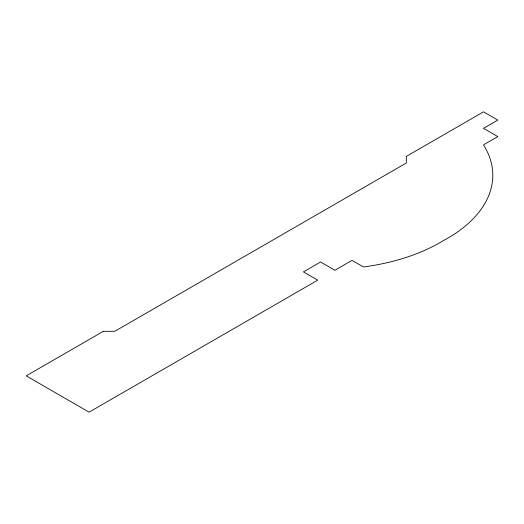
<?xml version="1.0" encoding="UTF-8"?>
<svg xmlns="http://www.w3.org/2000/svg" width="524" height="524" viewBox="0 0 524 524"><rect width="100%" height="100%" fill="white"/><g stroke="black" fill="none" stroke-linecap="round" stroke-linejoin="round"><path stroke-width="0.79" d="M103.372 331.306L26.2 375.859L89.08 412.165L317.734 280.15L303.442 271.904L320.59 262L334.882 270.253L352.03 260.349L363.466 266.952A158.451 91.484 0 0 0 443.494 240.549A154.246 89.054 0 0 0 483.508 144.84L497.8 136.587L483.508 128.334L497.8 120.088L483.508 111.835L406.336 156.388L406.336 162.99L114.802 331.306L103.372 331.306"/></g></svg>
